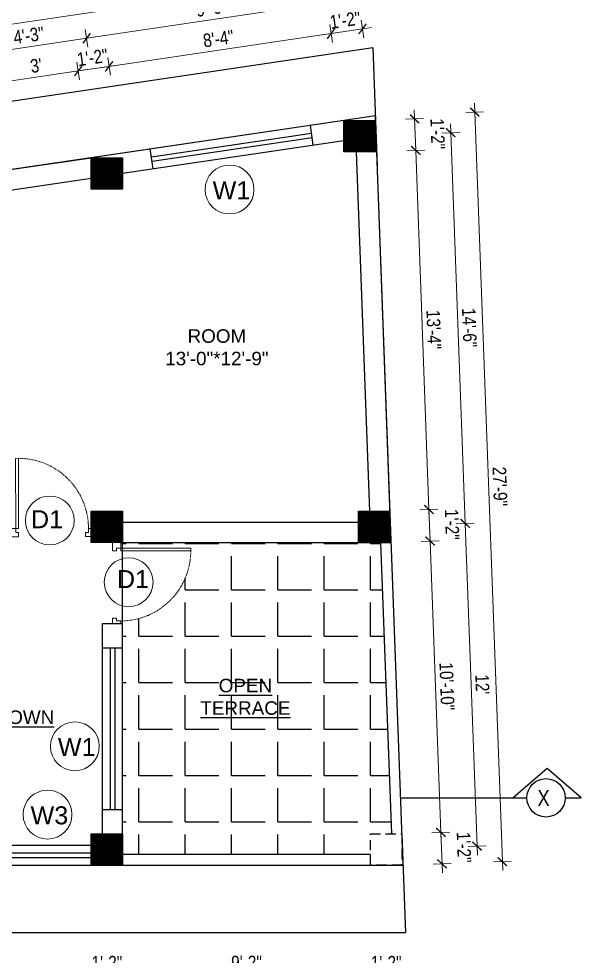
# Model space of a CAD drawing. Header units: inches. Extents: x -5000150 to -4996975, y -3262045 to -3259800.
# Drawn here: x -4998239.2 to -4997989, y -3260428.2 to -3260011.5 of the extents above; entities that cross this region are included whole.
import ezdxf

# ---------------------------------------------------------------- set-up
doc = ezdxf.new("R2010")
doc.units = ezdxf.units.IN
doc.header["$LTSCALE"] = 2
doc.header["$MEASUREMENT"] = 0
doc.header["$PDMODE"] = 34
doc.linetypes.add('HIDDEN', pattern=[0.375, 0.25, -0.125])
doc.layers.get('0').update_dxf_attribs({"linetype": 'CONTINUOUS'})
doc.layers.get('DEFPOINTS').update_dxf_attribs({"color": 141, "linetype": 'CONTINUOUS'})
doc.layers.add('A-Hatch', color=7, linetype='CONTINUOUS')
for name, color, linetype, lineweight in [('Annotate-Lite.w', 177, 'CONTINUOUS', 9), ('DIM 1-100', 4, 'CONTINUOUS', 13), ('Door-Window.w', 4, 'CONTINUOUS', 15), ('TEXT', 181, 'CONTINUOUS', 25)]:
    doc.layers.add(name, color=color, linetype=linetype, lineweight=lineweight)
doc.styles.add('ARAIL', font='ARIALN.TTF')
doc.styles.add('arial.', font='arial.ttf')
doc.styles.add('gaurav', font='arial.ttf')
doc.styles.get("Standard").update_dxf_attribs({"font": 'ARIALN.TTF'})
doc.dimstyles.new('1 by 96', dxfattribs={"dimtxt": 6, "dimasz": 4, "dimexe": 4, "dimexo": 4, "dimgap": 2, "dimtad": 1, "dimdec": 0, "dimzin": 0, "dimdsep": 46, "dimlunit": 4, "dimtxsty": 'Standard', "dimblk": 'ARCHTICK', "dimcen": 0, "dimdle": 4, "dimadec": 0, "dimazin": 0, "dimtfac": 1, "dimtdec": 0, "dimtix": 1, "dimtofl": 0, "dimtmove": 1, "dimatfit": 3, "dimldrblk": 'ARCHTICK', "dimfxl": 4, "dimfxlon": 1, "dimtolj": 1, "dimtzin": 0, "dimlwd": -1, "dimlwe": -1, "dimarcsym": 0})

# ---------------------------------------------------------------- blocks, each defined once
blk = doc.blocks.new('3-0')
at = {"ltscale": 3}
for p, q in [((11063.05, 10097.68), (11065.97, 10099.9)), ((11063.05, 10097.68), (11064.53, 10095.73)), ((11065.99, 10096.84), (11064.53, 10095.73)), ((11065.25, 10097.81), (11066.71, 10098.92)), ((11065.99, 10096.84), (11065.25, 10097.81)), ((11065.97, 10099.9), (11066.71, 10098.92)), ((11085.5, 10074.13), (11110.32, 10092.96)), ((11086.24, 10073.15), (11111.05, 10091.97)), ((11111.05, 10091.97), (11110.32, 10092.96)), ((11084.04, 10073.02), (11082.57, 10071.91)), ((11082.57, 10071.91), (11084.79, 10068.98)), ((11084.04, 10073.02), (11084.78, 10072.04)), ((11084.78, 10072.04), (11086.24, 10073.15)), ((11084.79, 10068.98), (11087.72, 10071.2)), ((11086.24, 10073.15), (11085.5, 10074.13)), ((11087.72, 10071.2), (11086.24, 10073.15))]:
    blk.add_line(p, q, dxfattribs=at)
at = {"layer": 'Door-Window.w', "color": 9, "linetype": 'HIDDEN', "lineweight": 18}
blk.add_arc((11085.5, 10074.13), 31.16, 37.1906, 127.1465, dxfattribs=at)
blk = doc.blocks.new('_ArchTick')
at = {"color": 0, "linetype": 'ByBlock', "const_width": 0.15}
blk.add_lwpolyline([(-0.5, -0.5), (0.5, 0.5)], dxfattribs=at)
blk = doc.blocks.new('*D1710')
at = {"layer": 'DEFPOINTS', "color": 0, "ltscale": 0.5, "transparency": 16777216}
for p in [(-4998358.23, -3260387.8), (-4998206.99, -3260387.8), (-4998206.99, -3260436.1)]:
    blk.add_point(p, dxfattribs=at)
at = {"layer": 'DIM 1-100', "color": 0, "ltscale": 0.5, "transparency": 16777216}
for p, q in [((-4998362.23, -3260436.1), (-4998202.99, -3260436.1)), ((-4998358.23, -3260432.1), (-4998358.23, -3260440.1)), ((-4998206.99, -3260432.1), (-4998206.99, -3260440.1))]:
    blk.add_line(p, q, dxfattribs=at)
at = {"layer": 'DIM 1-100', "color": 0, "ltscale": 0.5, "transparency": 16777216, "xscale": 4, "yscale": 4, "zscale": 4, "rotation": 180}
blk.add_blockref('_ArchTick', (-4998358.23, -3260436.1), dxfattribs=at)
at = {"layer": 'DIM 1-100', "color": 0, "ltscale": 0.5, "transparency": 16777216, "xscale": 4, "yscale": 4, "zscale": 4}
blk.add_blockref('_ArchTick', (-4998206.99, -3260436.1), dxfattribs=at)
at = {"layer": 'DIM 1-100', "color": 0, "ltscale": 0.5, "transparency": 16777216, "insert": (-4998282.61, -3260431.08), "char_height": 6, "attachment_point": 5}
blk.add_mtext('\\A1;12\'-7"', dxfattribs=at)
blk = doc.blocks.new('*D1711')
at = {"layer": 'DEFPOINTS', "color": 0, "ltscale": 0.5, "transparency": 16777216}
for p in [(-4998206.99, -3260387.8), (-4998192.99, -3260387.8), (-4998192.99, -3260436.1)]:
    blk.add_point(p, dxfattribs=at)
at = {"layer": 'DIM 1-100', "color": 0, "ltscale": 0.5, "transparency": 16777216}
for p, q in [((-4998210.99, -3260436.1), (-4998188.99, -3260436.1)), ((-4998206.99, -3260432.1), (-4998206.99, -3260440.1)), ((-4998192.99, -3260432.1), (-4998192.99, -3260440.1))]:
    blk.add_line(p, q, dxfattribs=at)
at = {"layer": 'DIM 1-100', "color": 0, "ltscale": 0.5, "transparency": 16777216, "xscale": 4, "yscale": 4, "zscale": 4, "rotation": 180}
blk.add_blockref('_ArchTick', (-4998206.99, -3260436.1), dxfattribs=at)
at = {"layer": 'DIM 1-100', "color": 0, "ltscale": 0.5, "transparency": 16777216, "xscale": 4, "yscale": 4, "zscale": 4}
blk.add_blockref('_ArchTick', (-4998192.99, -3260436.1), dxfattribs=at)
at = {"layer": 'DIM 1-100', "color": 0, "ltscale": 0.5, "transparency": 16777216, "insert": (-4998199.99, -3260431.08), "char_height": 6, "attachment_point": 5}
blk.add_mtext('\\A1;1\'-2"', dxfattribs=at)
blk = doc.blocks.new('*D1712')
at = {"layer": 'DEFPOINTS', "color": 0, "ltscale": 0.5, "transparency": 16777216}
for p in [(-4998192.99, -3260387.8), (-4998082.76, -3260387.8), (-4998082.76, -3260436.1)]:
    blk.add_point(p, dxfattribs=at)
at = {"layer": 'DIM 1-100', "color": 0, "ltscale": 0.5, "transparency": 16777216}
for p, q in [((-4998196.99, -3260436.1), (-4998078.76, -3260436.1)), ((-4998192.99, -3260432.1), (-4998192.99, -3260440.1)), ((-4998082.76, -3260432.1), (-4998082.76, -3260440.1))]:
    blk.add_line(p, q, dxfattribs=at)
at = {"layer": 'DIM 1-100', "color": 0, "ltscale": 0.5, "transparency": 16777216, "xscale": 4, "yscale": 4, "zscale": 4, "rotation": 180}
blk.add_blockref('_ArchTick', (-4998192.99, -3260436.1), dxfattribs=at)
at = {"layer": 'DIM 1-100', "color": 0, "ltscale": 0.5, "transparency": 16777216, "xscale": 4, "yscale": 4, "zscale": 4}
blk.add_blockref('_ArchTick', (-4998082.76, -3260436.1), dxfattribs=at)
at = {"layer": 'DIM 1-100', "color": 0, "ltscale": 0.5, "transparency": 16777216, "insert": (-4998137.88, -3260431.03), "char_height": 6, "attachment_point": 5}
blk.add_mtext('\\A1;9\'-2"', dxfattribs=at)
blk = doc.blocks.new('*D1713')
at = {"layer": 'DEFPOINTS', "color": 0, "ltscale": 0.5, "transparency": 16777216}
for p in [(-4998082.76, -3260387.8), (-4998068.76, -3260387.8), (-4998068.76, -3260436.1)]:
    blk.add_point(p, dxfattribs=at)
at = {"layer": 'DIM 1-100', "color": 0, "ltscale": 0.5, "transparency": 16777216}
for p, q in [((-4998086.76, -3260436.1), (-4998064.76, -3260436.1)), ((-4998082.76, -3260432.1), (-4998082.76, -3260440.1)), ((-4998068.76, -3260432.1), (-4998068.76, -3260440.1))]:
    blk.add_line(p, q, dxfattribs=at)
at = {"layer": 'DIM 1-100', "color": 0, "ltscale": 0.5, "transparency": 16777216, "xscale": 4, "yscale": 4, "zscale": 4, "rotation": 180}
blk.add_blockref('_ArchTick', (-4998082.76, -3260436.1), dxfattribs=at)
at = {"layer": 'DIM 1-100', "color": 0, "ltscale": 0.5, "transparency": 16777216, "xscale": 4, "yscale": 4, "zscale": 4}
blk.add_blockref('_ArchTick', (-4998068.76, -3260436.1), dxfattribs=at)
at = {"layer": 'DIM 1-100', "color": 0, "ltscale": 0.5, "transparency": 16777216, "insert": (-4998075.76, -3260431.08), "char_height": 6, "attachment_point": 5}
blk.add_mtext('\\A1;1\'-2"', dxfattribs=at)
blk = doc.blocks.new('*D1722')
at = {"layer": 'DEFPOINTS', "color": 0, "ltscale": 0.5, "transparency": 16777216}
for p in [(-4998365.23, -3260380.8), (-4998199.99, -3260380.8), (-4998199.99, -3260451.43)]:
    blk.add_point(p, dxfattribs=at)
at = {"layer": 'DIM 1-100', "color": 0, "ltscale": 0.5, "transparency": 16777216}
for p, q in [((-4998365.23, -3260447.43), (-4998365.23, -3260455.43)), ((-4998199.99, -3260447.43), (-4998199.99, -3260455.43)), ((-4998369.23, -3260451.43), (-4998195.99, -3260451.43))]:
    blk.add_line(p, q, dxfattribs=at)
at = {"layer": 'DIM 1-100', "color": 0, "ltscale": 0.5, "transparency": 16777216, "xscale": 4, "yscale": 4, "zscale": 4, "rotation": 180}
blk.add_blockref('_ArchTick', (-4998365.23, -3260451.43), dxfattribs=at)
at = {"layer": 'DIM 1-100', "color": 0, "ltscale": 0.5, "transparency": 16777216, "xscale": 4, "yscale": 4, "zscale": 4}
blk.add_blockref('_ArchTick', (-4998199.99, -3260451.43), dxfattribs=at)
at = {"layer": 'DIM 1-100', "color": 0, "ltscale": 0.5, "transparency": 16777216, "insert": (-4998282.61, -3260446.37), "char_height": 6, "attachment_point": 5}
blk.add_mtext('\\A1;13\'-9"', dxfattribs=at)
blk = doc.blocks.new('*D1723')
at = {"layer": 'DEFPOINTS', "color": 0, "ltscale": 0.5, "transparency": 16777216}
for p in [(-4998199.99, -3260380.8), (-4998075.76, -3260380.82), (-4998075.76, -3260451.43)]:
    blk.add_point(p, dxfattribs=at)
at = {"layer": 'DIM 1-100', "color": 0, "ltscale": 0.5, "transparency": 16777216}
for p, q in [((-4998199.99, -3260447.43), (-4998199.99, -3260455.43)), ((-4998075.76, -3260447.43), (-4998075.76, -3260455.43)), ((-4998203.99, -3260451.43), (-4998071.76, -3260451.43))]:
    blk.add_line(p, q, dxfattribs=at)
at = {"layer": 'DIM 1-100', "color": 0, "ltscale": 0.5, "transparency": 16777216, "xscale": 4, "yscale": 4, "zscale": 4, "rotation": 180}
blk.add_blockref('_ArchTick', (-4998199.99, -3260451.43), dxfattribs=at)
at = {"layer": 'DIM 1-100', "color": 0, "ltscale": 0.5, "transparency": 16777216, "xscale": 4, "yscale": 4, "zscale": 4}
blk.add_blockref('_ArchTick', (-4998075.76, -3260451.43), dxfattribs=at)
at = {"layer": 'DIM 1-100', "color": 0, "ltscale": 0.5, "transparency": 16777216, "insert": (-4998137.88, -3260446.37), "char_height": 6, "attachment_point": 5}
blk.add_mtext('\\A1;10\'-4"', dxfattribs=at)
blk = doc.blocks.new('*D1724')
at = {"layer": 'DEFPOINTS', "color": 0, "ltscale": 0.5, "transparency": 16777216}
for p in [(-4998372.23, -3260387.8), (-4998068.25, -3260387.8), (-4998068.25, -3260466.77)]:
    blk.add_point(p, dxfattribs=at)
at = {"layer": 'DIM 1-100', "color": 0, "ltscale": 0.5, "transparency": 16777216}
for p, q in [((-4998372.23, -3260462.77), (-4998372.23, -3260470.77)), ((-4998068.25, -3260462.77), (-4998068.25, -3260470.77)), ((-4998376.23, -3260466.77), (-4998064.25, -3260466.77))]:
    blk.add_line(p, q, dxfattribs=at)
at = {"layer": 'DIM 1-100', "color": 0, "ltscale": 0.5, "transparency": 16777216, "xscale": 4, "yscale": 4, "zscale": 4, "rotation": 180}
blk.add_blockref('_ArchTick', (-4998372.23, -3260466.77), dxfattribs=at)
at = {"layer": 'DIM 1-100', "color": 0, "ltscale": 0.5, "transparency": 16777216, "xscale": 4, "yscale": 4, "zscale": 4}
blk.add_blockref('_ArchTick', (-4998068.25, -3260466.77), dxfattribs=at)
at = {"layer": 'DIM 1-100', "color": 0, "ltscale": 0.5, "transparency": 16777216, "insert": (-4998220.24, -3260461.71), "char_height": 6, "attachment_point": 5}
blk.add_mtext('\\A1;25\'-4"', dxfattribs=at)
blk = doc.blocks.new('*D1725')
at = {"layer": 'DEFPOINTS', "color": 0, "ltscale": 0.5, "transparency": 16777216}
for p in [(-4998051.4, -3260373.16), (-4998068.76, -3260373.8), (-4998068.25, -3260387.8)]:
    blk.add_point(p, dxfattribs=at)
at = {"layer": 'DIM 1-100', "color": 0, "ltscale": 0.5, "transparency": 16777216}
for p, q in [((-4998050.73, -3260391.16), (-4998051.54, -3260369.17)), ((-4998055.39, -3260373.31), (-4998047.4, -3260373.01)), ((-4998054.88, -3260387.31), (-4998046.88, -3260387.01))]:
    blk.add_line(p, q, dxfattribs=at)
at = {"layer": 'DIM 1-100', "color": 0, "ltscale": 0.5, "transparency": 16777216, "xscale": 4, "yscale": 4, "zscale": 4}
for p, rotation in [((-4998051.4, -3260373.16), 92.11435361987118), ((-4998050.88, -3260387.16), 272.1143536198712)]:
    blk.add_blockref('_ArchTick', p, dxfattribs=dict(at, rotation=rotation))
at = {"layer": 'DIM 1-100', "color": 0, "ltscale": 0.5, "transparency": 16777216, "insert": (-4998041.12, -3260379.79), "char_height": 6, "attachment_point": 5, "rotation": 272.1144}
blk.add_mtext('\\A1;1\'-2"', dxfattribs=at)
blk = doc.blocks.new('*D1726')
at = {"layer": 'DEFPOINTS', "color": 0, "ltscale": 0.5, "transparency": 16777216}
for p in [(-4998074.06, -3260244.3), (-4998056.18, -3260243.64), (-4998068.76, -3260373.8)]:
    blk.add_point(p, dxfattribs=at)
at = {"layer": 'DIM 1-100', "color": 0, "ltscale": 0.5, "transparency": 16777216}
for p, q in [((-4998051.25, -3260377.16), (-4998056.32, -3260239.65)), ((-4998060.17, -3260243.79), (-4998052.18, -3260243.5)), ((-4998055.39, -3260373.31), (-4998047.4, -3260373.01))]:
    blk.add_line(p, q, dxfattribs=at)
at = {"layer": 'DIM 1-100', "color": 0, "ltscale": 0.5, "transparency": 16777216, "xscale": 4, "yscale": 4, "zscale": 4}
for p, rotation in [((-4998056.18, -3260243.64), 92.11435361990641), ((-4998051.4, -3260373.16), 272.1143536199064)]:
    blk.add_blockref('_ArchTick', p, dxfattribs=dict(at, rotation=rotation))
at = {"layer": 'DIM 1-100', "color": 0, "ltscale": 0.5, "transparency": 16777216, "insert": (-4998048.73, -3260308.22), "char_height": 6, "attachment_point": 5, "rotation": 272.1144}
blk.add_mtext('\\A1;10\'-10"', dxfattribs=at)
blk = doc.blocks.new('*D1727')
at = {"layer": 'DEFPOINTS', "color": 0, "ltscale": 0.5, "transparency": 16777216}
for p in [(-4998074.06, -3260230.3), (-4998056.69, -3260229.66), (-4998074.06, -3260244.3)]:
    blk.add_point(p, dxfattribs=at)
at = {"layer": 'DIM 1-100', "color": 0, "ltscale": 0.5, "transparency": 16777216}
for p, q in [((-4998056.03, -3260247.64), (-4998056.84, -3260225.67)), ((-4998060.69, -3260229.81), (-4998052.7, -3260229.51)), ((-4998060.17, -3260243.79), (-4998052.18, -3260243.5))]:
    blk.add_line(p, q, dxfattribs=at)
at = {"layer": 'DIM 1-100', "color": 0, "ltscale": 0.5, "transparency": 16777216, "xscale": 4, "yscale": 4, "zscale": 4}
for p, rotation in [((-4998056.69, -3260229.66), 92.11435361990641), ((-4998056.18, -3260243.64), 272.1143536199064)]:
    blk.add_blockref('_ArchTick', p, dxfattribs=dict(at, rotation=rotation))
at = {"layer": 'DIM 1-100', "color": 0, "ltscale": 0.5, "transparency": 16777216, "insert": (-4998046.42, -3260236.28), "char_height": 6, "attachment_point": 5, "rotation": 272.1144}
blk.add_mtext('\\A1;1\'-2"', dxfattribs=at)
blk = doc.blocks.new('*D1728')
at = {"layer": 'DEFPOINTS', "color": 0, "ltscale": 0.5, "transparency": 16777216}
for p in [(-4998080.55, -3260070.62), (-4998062.59, -3260069.96), (-4998074.06, -3260230.3)]:
    blk.add_point(p, dxfattribs=at)
at = {"layer": 'DIM 1-100', "color": 0, "ltscale": 0.5, "transparency": 16777216}
for p, q in [((-4998056.55, -3260233.66), (-4998062.74, -3260065.96)), ((-4998066.59, -3260070.11), (-4998058.59, -3260069.81)), ((-4998060.69, -3260229.81), (-4998052.7, -3260229.51))]:
    blk.add_line(p, q, dxfattribs=at)
at = {"layer": 'DIM 1-100', "color": 0, "ltscale": 0.5, "transparency": 16777216, "xscale": 4, "yscale": 4, "zscale": 4}
for p, rotation in [((-4998062.59, -3260069.96), 92.11435361990641), ((-4998056.69, -3260229.66), 272.1143536199064)]:
    blk.add_blockref('_ArchTick', p, dxfattribs=dict(at, rotation=rotation))
at = {"layer": 'DIM 1-100', "color": 0, "ltscale": 0.5, "transparency": 16777216, "insert": (-4998054.58, -3260149.62), "char_height": 6, "attachment_point": 5, "rotation": 272.1144}
blk.add_mtext('\\A1;13\'-4"', dxfattribs=at)
blk = doc.blocks.new('*D1729')
at = {"layer": 'DEFPOINTS', "color": 0, "ltscale": 0.5, "transparency": 16777216}
for p in [(-4998080.55, -3260056.62), (-4998063.11, -3260055.98), (-4998080.55, -3260070.62)]:
    blk.add_point(p, dxfattribs=at)
at = {"layer": 'DIM 1-100', "color": 0, "ltscale": 0.5, "transparency": 16777216}
for p, q in [((-4998062.44, -3260073.96), (-4998063.25, -3260051.98)), ((-4998067.1, -3260056.13), (-4998059.11, -3260055.83)), ((-4998066.59, -3260070.11), (-4998058.59, -3260069.81))]:
    blk.add_line(p, q, dxfattribs=at)
at = {"layer": 'DIM 1-100', "color": 0, "ltscale": 0.5, "transparency": 16777216, "xscale": 4, "yscale": 4, "zscale": 4}
for p, rotation in [((-4998063.11, -3260055.98), 92.11435361990641), ((-4998062.59, -3260069.96), 272.1143536199064)]:
    blk.add_blockref('_ArchTick', p, dxfattribs=dict(at, rotation=rotation))
at = {"layer": 'DIM 1-100', "color": 0, "ltscale": 0.5, "transparency": 16777216, "insert": (-4998052.83, -3260062.6), "char_height": 6, "attachment_point": 5, "rotation": 272.1144}
blk.add_mtext('\\A1;1\'-2"', dxfattribs=at)
blk = doc.blocks.new('*D1730')
at = {"layer": 'DEFPOINTS', "color": 0, "ltscale": 0.5, "transparency": 16777216}
for p in [(-4998040.59, -3260235.81), (-4998081.06, -3260237.3), (-4998075.76, -3260380.8)]:
    blk.add_point(p, dxfattribs=at)
at = {"layer": 'DIM 1-100', "color": 0, "ltscale": 0.5, "transparency": 16777216}
for p, q in [((-4998035.15, -3260383.31), (-4998040.74, -3260231.81)), ((-4998044.59, -3260235.96), (-4998036.6, -3260235.66)), ((-4998039.29, -3260379.46), (-4998031.3, -3260379.16))]:
    blk.add_line(p, q, dxfattribs=at)
at = {"layer": 'DIM 1-100', "color": 0, "ltscale": 0.5, "transparency": 16777216, "xscale": 4, "yscale": 4, "zscale": 4}
for p, rotation in [((-4998040.59, -3260235.81), 92.11435361966569), ((-4998035.3, -3260379.31), 272.1143536196657)]:
    blk.add_blockref('_ArchTick', p, dxfattribs=dict(at, rotation=rotation))
at = {"layer": 'DIM 1-100', "color": 0, "ltscale": 0.5, "transparency": 16777216, "insert": (-4998032.94, -3260307.37), "char_height": 6, "attachment_point": 5, "rotation": 272.1144}
blk.add_mtext("\\A1;12'", dxfattribs=at)
blk = doc.blocks.new('*D1731')
at = {"layer": 'DEFPOINTS', "color": 0, "ltscale": 0.5, "transparency": 16777216}
for p in [(-4998087.55, -3260063.62), (-4998047.01, -3260062.13), (-4998081.06, -3260237.3)]:
    blk.add_point(p, dxfattribs=at)
at = {"layer": 'DIM 1-100', "color": 0, "ltscale": 0.5, "transparency": 16777216}
for p, q in [((-4998040.45, -3260239.81), (-4998047.15, -3260058.13)), ((-4998051, -3260062.27), (-4998043.01, -3260061.98)), ((-4998044.59, -3260235.96), (-4998036.6, -3260235.66))]:
    blk.add_line(p, q, dxfattribs=at)
at = {"layer": 'DIM 1-100', "color": 0, "ltscale": 0.5, "transparency": 16777216, "xscale": 4, "yscale": 4, "zscale": 4}
for p, rotation in [((-4998047.01, -3260062.13), 92.11435361969787), ((-4998040.59, -3260235.81), 272.1143536196979)]:
    blk.add_blockref('_ArchTick', p, dxfattribs=dict(at, rotation=rotation))
at = {"layer": 'DIM 1-100', "color": 0, "ltscale": 0.5, "transparency": 16777216, "insert": (-4998038.74, -3260148.78), "char_height": 6, "attachment_point": 5, "rotation": 272.1144}
blk.add_mtext('\\A1;14\'-6"', dxfattribs=at)
blk = doc.blocks.new('*D1732')
at = {"layer": 'DEFPOINTS', "color": 0, "ltscale": 0.5, "transparency": 16777216}
for p in [(-4998080.55, -3260054.55), (-4998036.38, -3260052.92), (-4998068.25, -3260387.8)]:
    blk.add_point(p, dxfattribs=at)
at = {"layer": 'DIM 1-100', "color": 0, "ltscale": 0.5, "transparency": 16777216}
for p, q in [((-4998023.92, -3260390.17), (-4998036.52, -3260048.93)), ((-4998040.37, -3260053.07), (-4998032.38, -3260052.78)), ((-4998028.07, -3260386.32), (-4998020.07, -3260386.03))]:
    blk.add_line(p, q, dxfattribs=at)
at = {"layer": 'DIM 1-100', "color": 0, "ltscale": 0.5, "transparency": 16777216, "xscale": 4, "yscale": 4, "zscale": 4}
for p, rotation in [((-4998036.38, -3260052.92), 92.11435361988767), ((-4998024.07, -3260386.17), 272.1143536198877)]:
    blk.add_blockref('_ArchTick', p, dxfattribs=dict(at, rotation=rotation))
at = {"layer": 'DIM 1-100', "color": 0, "ltscale": 0.5, "transparency": 16777216, "insert": (-4998025.16, -3260219.36), "char_height": 6, "attachment_point": 5, "rotation": 272.1144}
blk.add_mtext('\\A1;27\'-9"', dxfattribs=at)
blk = doc.blocks.new('*D1735')
at = {"layer": 'DEFPOINTS', "color": 0, "ltscale": 0.5, "transparency": 16777216}
for p in [(-4998212.69, -3260034.66), (-4998206.99, -3260073.23), (-4998242.99, -3260078.55)]:
    blk.add_point(p, dxfattribs=at)
at = {"layer": 'DIM 1-100', "color": 0, "ltscale": 0.5, "transparency": 16777216}
for p, q in [((-4998212.11, -3260038.61), (-4998213.28, -3260030.7)), ((-4998252.65, -3260040.56), (-4998208.73, -3260034.07)), ((-4998248.11, -3260043.93), (-4998249.28, -3260036.02))]:
    blk.add_line(p, q, dxfattribs=at)
at = {"layer": 'DIM 1-100', "color": 0, "ltscale": 0.5, "transparency": 16777216, "xscale": 4, "yscale": 4, "zscale": 4}
for p, rotation in [((-4998212.69, -3260034.66), 8.403880657175378), ((-4998248.69, -3260039.98), 188.4038806571754)]:
    blk.add_blockref('_ArchTick', p, dxfattribs=dict(at, rotation=rotation))
at = {"layer": 'DIM 1-100', "color": 0, "ltscale": 0.5, "transparency": 16777216, "insert": (-4998231.43, -3260032.31), "char_height": 6, "attachment_point": 5, "rotation": 8.4039}
blk.add_mtext("\\A1;3'", dxfattribs=at)
blk = doc.blocks.new('*D1736')
at = {"layer": 'DEFPOINTS', "color": 0, "ltscale": 0.5, "transparency": 16777216}
for p in [(-4998198.99, -3260032.63), (-4998206.99, -3260073.23), (-4998192.99, -3260073.23)]:
    blk.add_point(p, dxfattribs=at)
at = {"layer": 'DIM 1-100', "color": 0, "ltscale": 0.5, "transparency": 16777216}
for p, q in [((-4998212.11, -3260038.61), (-4998213.28, -3260030.7)), ((-4998198.41, -3260036.59), (-4998199.57, -3260028.68)), ((-4998216.65, -3260035.24), (-4998195.03, -3260032.05))]:
    blk.add_line(p, q, dxfattribs=at)
at = {"layer": 'DIM 1-100', "color": 0, "ltscale": 0.5, "transparency": 16777216, "xscale": 4, "yscale": 4, "zscale": 4}
for p, rotation in [((-4998198.99, -3260032.63), 8.403880657175378), ((-4998212.69, -3260034.66), 188.4038806571754)]:
    blk.add_blockref('_ArchTick', p, dxfattribs=dict(at, rotation=rotation))
at = {"layer": 'DIM 1-100', "color": 0, "ltscale": 0.5, "transparency": 16777216, "insert": (-4998206.39, -3260028.66), "char_height": 6, "attachment_point": 5, "rotation": 8.4039}
blk.add_mtext('\\A1;1\'-2"', dxfattribs=at)
blk = doc.blocks.new('*D1737')
at = {"layer": 'DEFPOINTS', "color": 0, "ltscale": 0.5, "transparency": 16777216}
for p in [(-4998100.25, -3260018.05), (-4998094.55, -3260056.62), (-4998192.99, -3260073.23)]:
    blk.add_point(p, dxfattribs=at)
at = {"layer": 'DIM 1-100', "color": 0, "ltscale": 0.5, "transparency": 16777216}
for p, q in [((-4998099.67, -3260022), (-4998100.83, -3260014.09)), ((-4998202.95, -3260033.22), (-4998096.29, -3260017.46)), ((-4998198.41, -3260036.59), (-4998199.57, -3260028.68))]:
    blk.add_line(p, q, dxfattribs=at)
at = {"layer": 'DIM 1-100', "color": 0, "ltscale": 0.5, "transparency": 16777216, "xscale": 4, "yscale": 4, "zscale": 4}
for p, rotation in [((-4998100.25, -3260018.05), 8.403880657175378), ((-4998198.99, -3260032.63), 188.4038806571754)]:
    blk.add_blockref('_ArchTick', p, dxfattribs=dict(at, rotation=rotation))
at = {"layer": 'DIM 1-100', "color": 0, "ltscale": 0.5, "transparency": 16777216, "insert": (-4998150.36, -3260020.33), "char_height": 6, "attachment_point": 5, "rotation": 8.4039}
blk.add_mtext('\\A1;8\'-4"', dxfattribs=at)
blk = doc.blocks.new('*D1738')
at = {"layer": 'DEFPOINTS', "color": 0, "ltscale": 0.5, "transparency": 16777216}
for p in [(-4998086.25, -3260015.98), (-4998094.55, -3260056.62), (-4998080.55, -3260054.55)]:
    blk.add_point(p, dxfattribs=at)
at = {"layer": 'DIM 1-100', "color": 0, "ltscale": 0.5, "transparency": 16777216}
for p, q in [((-4998099.67, -3260022), (-4998100.83, -3260014.09)), ((-4998085.67, -3260019.93), (-4998086.83, -3260012.02)), ((-4998104.21, -3260018.63), (-4998082.29, -3260015.39))]:
    blk.add_line(p, q, dxfattribs=at)
at = {"layer": 'DIM 1-100', "color": 0, "ltscale": 0.5, "transparency": 16777216, "xscale": 4, "yscale": 4, "zscale": 4}
for p, rotation in [((-4998086.25, -3260015.98), 8.403880657175378), ((-4998100.25, -3260018.05), 188.4038806571754)]:
    blk.add_blockref('_ArchTick', p, dxfattribs=dict(at, rotation=rotation))
at = {"layer": 'DIM 1-100', "color": 0, "ltscale": 0.5, "transparency": 16777216, "insert": (-4998093.98, -3260012.05), "char_height": 6, "attachment_point": 5, "rotation": 8.4039}
blk.add_mtext('\\A1;1\'-2"', dxfattribs=at)
blk = doc.blocks.new('*D1741')
at = {"layer": 'DEFPOINTS', "color": 0, "ltscale": 0.5, "transparency": 16777216}
for p in [(-4998208.98, -3260020.14), (-4998199.99, -3260080.23), (-4998249.99, -3260087.62)]:
    blk.add_point(p, dxfattribs=at)
at = {"layer": 'DIM 1-100', "color": 0, "ltscale": 0.5, "transparency": 16777216}
for p, q in [((-4998208.39, -3260024.1), (-4998209.58, -3260016.18)), ((-4998262.93, -3260028.21), (-4998205.03, -3260019.55)), ((-4998258.38, -3260031.58), (-4998259.56, -3260023.66))]:
    blk.add_line(p, q, dxfattribs=at)
at = {"layer": 'DIM 1-100', "color": 0, "ltscale": 0.5, "transparency": 16777216, "xscale": 4, "yscale": 4, "zscale": 4}
for p, rotation in [((-4998208.98, -3260020.14), 8.510423086343367), ((-4998258.97, -3260027.62), 188.5104230863433)]:
    blk.add_blockref('_ArchTick', p, dxfattribs=dict(at, rotation=rotation))
at = {"layer": 'DIM 1-100', "color": 0, "ltscale": 0.5, "transparency": 16777216, "insert": (-4998234.73, -3260018.87), "char_height": 6, "attachment_point": 5, "rotation": 8.5104}
blk.add_mtext('\\A1;4\'-3"', dxfattribs=at)
blk = doc.blocks.new('*D1742')
at = {"layer": 'DEFPOINTS', "color": 0, "ltscale": 0.5, "transparency": 16777216}
for p in [(-4998096.57, -3260003.32), (-4998087.55, -3260063.62), (-4998199.99, -3260080.23)]:
    blk.add_point(p, dxfattribs=at)
at = {"layer": 'DIM 1-100', "color": 0, "ltscale": 0.5, "transparency": 16777216}
for p, q in [((-4998095.98, -3260007.28), (-4998097.17, -3259999.36)), ((-4998212.94, -3260020.73), (-4998092.62, -3260002.73)), ((-4998208.39, -3260024.1), (-4998209.58, -3260016.18))]:
    blk.add_line(p, q, dxfattribs=at)
at = {"layer": 'DIM 1-100', "color": 0, "ltscale": 0.5, "transparency": 16777216, "xscale": 4, "yscale": 4, "zscale": 4}
for p, rotation in [((-4998096.57, -3260003.32), 8.510423086343367), ((-4998208.98, -3260020.14), 188.5104230863433)]:
    blk.add_blockref('_ArchTick', p, dxfattribs=dict(at, rotation=rotation))
at = {"layer": 'DIM 1-100', "color": 0, "ltscale": 0.5, "transparency": 16777216, "insert": (-4998153.53, -3260006.72), "char_height": 6, "attachment_point": 5, "rotation": 8.5104}
blk.add_mtext('\\A1;9\'-6"', dxfattribs=at)
blk = doc.blocks.new('*D1743')
at = {"layer": 'DEFPOINTS', "color": 0, "ltscale": 0.5, "transparency": 16777216}
for p in [(-4998421.61, -3260040.31), (-4998080.55, -3260054.55), (-4998412.27, -3260103.56)]:
    blk.add_point(p, dxfattribs=at)
at = {"layer": 'DIM 1-100', "color": 0, "ltscale": 0.5, "transparency": 16777216}
for p, q in [((-4998089.31, -3259995.26), (-4998090.48, -3259987.35)), ((-4998085.94, -3259990.72), (-4998425.57, -3260040.9)), ((-4998421.03, -3260044.27), (-4998422.2, -3260036.35))]:
    blk.add_line(p, q, dxfattribs=at)
at = {"layer": 'DIM 1-100', "color": 0, "ltscale": 0.5, "transparency": 16777216, "xscale": 4, "yscale": 4, "zscale": 4}
for p, rotation in [((-4998089.89, -3259991.3), 8.403880655919362), ((-4998421.61, -3260040.31), 188.4038806559193)]:
    blk.add_blockref('_ArchTick', p, dxfattribs=dict(at, rotation=rotation))
at = {"layer": 'DIM 1-100', "color": 0, "ltscale": 0.5, "transparency": 16777216, "insert": (-4998256.49, -3260010.85), "char_height": 6, "attachment_point": 5, "rotation": 8.4039}
blk.add_mtext('\\A1;27\'-11"', dxfattribs=at)

msp = doc.modelspace()

# ---------------------------------------------------------------- hatches: boundary and pattern name
at = {"layer": 'A-Hatch', "ltscale": 0.5}
h = msp.add_hatch(dxfattribs=at)
h.set_pattern_fill('ANSI31', color=256)
h.set_pattern_definition([(45, (93338.16267, -1651.15118), (-0.0883883476483, 0.0883883476483), [])])
h.paths.add_polyline_path([(-4998080.55, -3260056.62), (-4998094.55, -3260056.62), (-4998094.55, -3260070.62), (-4998080.55, -3260070.62)])
h = msp.add_hatch(dxfattribs=at)
h.set_pattern_fill('ANSI31', color=256)
h.set_pattern_definition([(45, (93225.72164, -1667.76281), (-0.0883883476483, 0.0883883476483), [])])
h.paths.add_polyline_path([(-4998192.99, -3260073.23), (-4998206.99, -3260073.23), (-4998206.99, -3260087.23), (-4998192.99, -3260087.23)])
h = msp.add_hatch(dxfattribs=at)
h.set_pattern_fill('ANSI31', color=256)
h.set_pattern_definition([(45, (93225.72164, -1824.833), (-0.0883883476483, 0.0883883476483), [])])
h.paths.add_polyline_path([(-4998192.99, -3260230.3), (-4998206.99, -3260230.3), (-4998206.99, -3260244.3), (-4998192.99, -3260244.3)])
h = msp.add_hatch(dxfattribs=at)
h.set_pattern_fill('ANSI31', color=256)
h.set_pattern_definition([(45, (93344.65122, -1824.833), (-0.0883883476483, 0.0883883476483), [])])
h.paths.add_polyline_path([(-4998074.06, -3260230.3), (-4998088.06, -3260230.3), (-4998088.06, -3260244.3), (-4998074.06, -3260244.3)])
h = msp.add_hatch(dxfattribs=at)
h.set_pattern_fill('ANGLE', color=256, scale=75)
h.set_pattern_definition([(0, (10059.177, 2135.266), (0, 20.625), [15, -5.625]), (90, (10059.177, 2135.266), (-20.625, 1e-15), [15, -5.625])])
edge = h.paths.add_edge_path()
edge.add_line((-4998078.05, -3260244.3), (-4998088.06, -3260244.3))
edge.add_line((-4998088.06, -3260244.3), (-4998193.82, -3260244.3))
edge.add_line((-4998193.82, -3260244.3), (-4998193.82, -3260246.75))
edge.add_line((-4998193.82, -3260246.75), (-4998162.69, -3260246.75))
edge.add_line((-4998162.69, -3260246.75), (-4998162.66, -3260247.98))
edge.add_ellipse((-4998193.82, -3260247.98), major_axis=(22.03, 22.03), ratio=1, start_angle=225.0441, end_angle=315, ccw=False)
edge.add_line((-4998193.79, -3260279.13), (-4998193.79, -3260280.31))
edge.add_line((-4998193.79, -3260280.31), (-4998192.99, -3260280.31))
edge.add_line((-4998192.99, -3260280.31), (-4998192.99, -3260373.8))
edge.add_line((-4998192.99, -3260373.8), (-4998192.99, -3260382.8))
edge.add_line((-4998192.99, -3260382.8), (-4998082.76, -3260382.8))
edge.add_line((-4998082.76, -3260382.8), (-4998082.76, -3260373.8))
edge.add_line((-4998082.76, -3260373.8), (-4998073.27, -3260373.8))
edge.add_line((-4998073.27, -3260373.8), (-4998078.05, -3260244.3))
h.paths.add_polyline_path([(-4998159.75, -3260323.71), (-4998116.7, -3260323.71), (-4998116.7, -3260301.25), (-4998159.75, -3260301.25)], flags=24)
h = msp.add_hatch(dxfattribs=at)
h.set_pattern_fill('ANSI31', color=256)
h.set_pattern_definition([(45, (93225.72164, -1968.333), (-0.0883883476483, 0.0883883476483), [])])
h.paths.add_polyline_path([(-4998192.99, -3260373.8), (-4998206.99, -3260373.8), (-4998206.99, -3260387.8), (-4998192.99, -3260387.8)])

# ---------------------------------------------------------------- linework, layer by layer
at = {"ltscale": 0.5}
for p, q in [((-4998081.66, -3260024.39), (-4998416.46, -3260073.85)), ((-4998081.66, -3260024.39), (-4998079.72, -3260076.96)), ((-4998108.16, -3260067.73), (-4998109.47, -3260058.83)), ((-4998180.19, -3260072.81), (-4998108.96, -3260062.29)), ((-4998179.9, -3260074.79), (-4998108.67, -3260064.27)), ((-4998094.55, -3260065.72), (-4998192.99, -3260080.26)), ((-4998179.38, -3260078.25), (-4998180.7, -3260069.35)), ((-4998242.99, -3260078.55), (-4998206.99, -3260073.23)), ((-4998083.07, -3260230.3), (-4998088.96, -3260070.62)), ((-4998242.99, -3260087.65), (-4998206.99, -3260082.33)), ((-4998206.99, -3260234.8), (-4998206.99, -3260230.3)), ((-4998192.99, -3260235.3), (-4998088.06, -3260235.3)), ((-4998192.99, -3260244.3), (-4998088.06, -3260244.3)), ((-4998073.27, -3260373.8), (-4998078.05, -3260244.3)), ((-4998201.99, -3260373.8), (-4998201.99, -3260280.31)), ((-4998201.99, -3260280.31), (-4998192.99, -3260280.31)), ((-4998192.99, -3260373.8), (-4998192.99, -3260280.31)), ((-4998201.99, -3260291.05), (-4998192.99, -3260291.05)), ((-4998198.49, -3260291.05), (-4998198.49, -3260363.05)), ((-4998196.49, -3260291.05), (-4998196.49, -3260363.05)), ((-4998201.99, -3260363.05), (-4998192.99, -3260363.05)), ((-4998068.76, -3260373.8), (-4998067.14, -3260417.8)), ((-4998358.23, -3260378.8), (-4998206.99, -3260378.8)), ((-4998248.99, -3260382.3), (-4998207.02, -3260382.3)), ((-4998248.99, -3260384.3), (-4998206.99, -3260384.3)), ((-4998192.99, -3260382.8), (-4998082.76, -3260382.8)), ((-4998067.14, -3260417.8), (-4998256.99, -3260417.8))]:
    msp.add_line(p, q, dxfattribs=at)
for points in [[(-4998080.55, -3260054.55), (-4998412.27, -3260103.56), (-4998372.23, -3260387.8), (-4998331.11, -3260387.8), (-4998331.11, -3260392.8), (-4998279.11, -3260392.8), (-4998279.11, -3260387.8), (-4998192.99, -3260387.8), (-4998192.99, -3260244.3), (-4998073.55, -3260244.3)], [(-4998094.55, -3260056.62), (-4998080.55, -3260056.62), (-4998080.55, -3260070.62), (-4998094.55, -3260070.62)], [(-4998206.99, -3260073.23), (-4998192.99, -3260073.23), (-4998192.99, -3260087.23), (-4998206.99, -3260087.23)], [(-4998206.99, -3260230.3), (-4998192.99, -3260230.3), (-4998192.99, -3260244.3), (-4998206.99, -3260244.3)], [(-4998088.06, -3260230.3), (-4998074.06, -3260230.3), (-4998074.06, -3260244.3), (-4998088.06, -3260244.3)], [(-4998206.99, -3260373.8), (-4998192.99, -3260373.8), (-4998192.99, -3260387.8), (-4998206.99, -3260387.8)]]:
    msp.add_lwpolyline(points, close=True, dxfattribs=at)
for points in [[(-4998206.99, -3260387.8), (-4998068.25, -3260387.8), (-4998080.55, -3260054.55), (-4998206.99, -3260073.23)], [(-4998279.11, -3260387.8), (-4998207.04, -3260387.8)]]:
    msp.add_lwpolyline(points, dxfattribs=at)
at = {"linetype": 'HIDDEN', "ltscale": 9}
msp.add_lwpolyline([(-4998082.76, -3260373.8), (-4998068.76, -3260373.8), (-4998068.76, -3260387.8), (-4998082.76, -3260387.8)], close=True, dxfattribs=at)
at = {"layer": 'Annotate-Lite.w', "ltscale": 0.005}
for centre in [(-4998145.41, -3260087.37), (-4998225.37, -3260234.5), (-4998190.3, -3260261.93), (-4998214.22, -3260334.88), (-4998226.38, -3260365.24)]:
    msp.add_circle(centre, 10.86, dxfattribs=at)
at = {"layer": 'TEXT'}
for points in [[(-4997996.1, -3260357.8), (-4997988.96, -3260357.8), (-4998004.1, -3260344.72), (-4998019.24, -3260357.8)], [(-4998069.35, -3260357.8), (-4998013.17, -3260357.8)]]:
    msp.add_lwpolyline(points, dxfattribs=at)
msp.add_circle((-4998004.64, -3260357.8), 8.53, dxfattribs=at)

# ---------------------------------------------------------------- block references
at = {"layer": 'Door-Window.w', "linetype": 'ByBlock', "yscale": 0.9997910037636757, "zscale": 0.9997910039624013}
for p, xscale, rotation in [((-4999563.55, -3275155.43), -0.9997910039992908, 307.1905952263768), ((-5013111.22, -3258923.75), -0.9997910039992909, 217.1905952263769)]:
    msp.add_blockref('3-0', p, dxfattribs=dict(at, xscale=xscale, rotation=rotation))

# ---------------------------------------------------------------- texts
at = {"layer": 'Annotate-Lite.w', "ltscale": 0.005, "char_height": 8, "style": 'gaurav'}
for s, insert, attachment_point in [('W1', (-4998152.95, -3260083.72), 1), ('D1', (-4998219.45, -3260229.95), 3), ('D1', (-4998195.5, -3260264.57), 7), ('W1', (-4998221.77, -3260331.22), 1), ('W3', (-4998233.92, -3260361.58), 1)]:
    msp.add_mtext_dynamic_manual_height_columns(s, width=8, gutter_width=100, heights=[0], dxfattribs=dict(at, insert=insert, attachment_point=attachment_point))
at = {"layer": 'TEXT', "lineweight": -2, "insert": (-4998151.04, -3260157.55), "char_height": 6, "attachment_point": 5, "style": 'arial.'}
msp.add_mtext_dynamic_manual_height_columns('ROOM\\P13\'-0"*12\'-9"', width=45.7314, gutter_width=30, heights=[0], dxfattribs=at)
at = {"layer": 'TEXT', "lineweight": -2, "char_height": 6, "attachment_point": 5, "style": 'arial.'}
for s, insert, width in [('{\\LOPEN\\PTERRACE}', (-4998138.35, -3260312.93), 127.5059), ('{\\LDOWN}', (-4998236.64, -3260322.01), 26.6739)]:
    msp.add_mtext(s, dxfattribs=dict(at, insert=insert, width=width))
at = {"layer": 'TEXT', "insert": (-4998008.47, -3260354.3), "char_height": 7.2, "attachment_point": 1, "style": 'ARAIL'}
msp.add_mtext_dynamic_manual_height_columns('X', width=125.4648, gutter_width=90, heights=[0], dxfattribs=at)

# ---------------------------------------------------------------- dimensions: what is measured, and where the dimension line sits
at = {"layer": 'DIM 1-100', "ltscale": 0.5}
for p1, p2, distance, picture, middle in [((-4998080.55, -3260054.55), (-4998412.27, -3260103.56), -63.94, '*D1743', (-4998256.49, -3260010.85)), ((-4998068.25, -3260387.8), (-4998080.55, -3260054.55), -44.21, '*D1732', (-4998025.16, -3260219.36)), ((-4998075.76, -3260380.8), (-4998081.06, -3260237.3), -40.5, '*D1730', (-4998032.94, -3260307.37))]:
    dim = msp.add_aligned_dim(p1=p1, p2=p2, distance=distance, dimstyle='1 by 96', dxfattribs=at)
    dim.commit()
    dim.dimension.update_dxf_attribs({"geometry": picture, "text_midpoint": middle})
for base, p1, p2, angle, picture, middle in [((-4998096.57, -3260003.32), (-4998199.99, -3260080.23), (-4998087.55, -3260063.62), 8.5104, '*D1742', (-4998153.53, -3260006.72)), ((-4998208.98, -3260020.14), (-4998249.99, -3260087.62), (-4998199.99, -3260080.23), 8.5104, '*D1741', (-4998234.73, -3260018.87)), ((-4998100.25, -3260018.05), (-4998192.99, -3260073.23), (-4998094.55, -3260056.62), 188.4039, '*D1737', (-4998150.36, -3260020.33)), ((-4998212.69, -3260034.66), (-4998242.99, -3260078.55), (-4998206.99, -3260073.23), 188.4039, '*D1735', (-4998231.43, -3260032.31)), ((-4998047.01, -3260062.13), (-4998081.06, -3260237.3), (-4998087.55, -3260063.62), 272.1144, '*D1731', (-4998038.74, -3260148.78)), ((-4998062.59, -3260069.96), (-4998074.06, -3260230.3), (-4998080.55, -3260070.62), 272.1144, '*D1728', (-4998054.58, -3260149.62)), ((-4998056.18, -3260243.64), (-4998068.76, -3260373.8), (-4998074.06, -3260244.3), 272.1144, '*D1726', (-4998048.73, -3260308.22))]:
    dim = msp.add_linear_dim(base=base, p1=p1, p2=p2, angle=angle, dimstyle='1 by 96', dxfattribs=at)
    dim.commit()
    dim.dimension.update_dxf_attribs({"geometry": picture, "text_midpoint": middle})
for base, p1, p2, angle, picture, middle, dimtype in [((-4998086.25, -3260015.98), (-4998094.55, -3260056.62), (-4998080.55, -3260054.55), 188.4039, '*D1738', (-4998093.25, -3260017.01), 160), ((-4998198.99, -3260032.63), (-4998206.99, -3260073.23), (-4998192.99, -3260073.23), 188.4039, '*D1736', (-4998205.66, -3260033.62), 160), ((-4998063.11, -3260055.98), (-4998080.55, -3260070.62), (-4998080.55, -3260056.62), 272.1144, '*D1729', (-4998057.84, -3260062.78), 160), ((-4998056.69, -3260229.66), (-4998074.06, -3260244.3), (-4998074.06, -3260230.3), 272.1144, '*D1727', (-4998051.43, -3260236.47), 160), ((-4998051.4, -3260373.16), (-4998068.25, -3260387.8), (-4998068.76, -3260373.8), 92.1144, '*D1725', (-4998046.13, -3260379.98), 161)]:
    dim = msp.add_linear_dim(base=base, p1=p1, p2=p2, angle=angle, dimstyle='1 by 96', dxfattribs=at)
    dim.commit()
    dim.dimension.update_dxf_attribs({"geometry": picture, "text_midpoint": middle, "dimtype": dimtype})
for base, p1, p2, picture, middle in [((-4998199.99, -3260451.43), (-4998365.23, -3260380.8), (-4998199.99, -3260380.8), '*D1722', (-4998282.61, -3260446.37)), ((-4998075.76, -3260451.43), (-4998199.99, -3260380.8), (-4998075.76, -3260380.82), '*D1723', (-4998137.88, -3260446.37)), ((-4998068.25, -3260466.77), (-4998372.23, -3260387.8), (-4998068.25, -3260387.8), '*D1724', (-4998220.24, -3260461.71)), ((-4998206.99, -3260436.1), (-4998358.23, -3260387.8), (-4998206.99, -3260387.8), '*D1710', (-4998282.61, -3260431.08)), ((-4998082.76, -3260436.1), (-4998192.99, -3260387.8), (-4998082.76, -3260387.8), '*D1712', (-4998137.88, -3260431.03))]:
    dim = msp.add_linear_dim(base=base, p1=p1, p2=p2, dimstyle='1 by 96', dxfattribs=at)
    dim.commit()
    dim.dimension.update_dxf_attribs({"geometry": picture, "text_midpoint": middle})
for base, p1, p2, picture, middle in [((-4998192.99, -3260436.1), (-4998206.99, -3260387.8), (-4998192.99, -3260387.8), '*D1711', (-4998199.99, -3260436.1)), ((-4998068.76, -3260436.1), (-4998082.76, -3260387.8), (-4998068.76, -3260387.8), '*D1713', (-4998075.76, -3260436.1))]:
    dim = msp.add_linear_dim(base=base, p1=p1, p2=p2, dimstyle='1 by 96', dxfattribs=at)
    dim.commit()
    dim.dimension.update_dxf_attribs({"geometry": picture, "text_midpoint": middle, "dimtype": 160})

doc.saveas('drawing.dxf')
